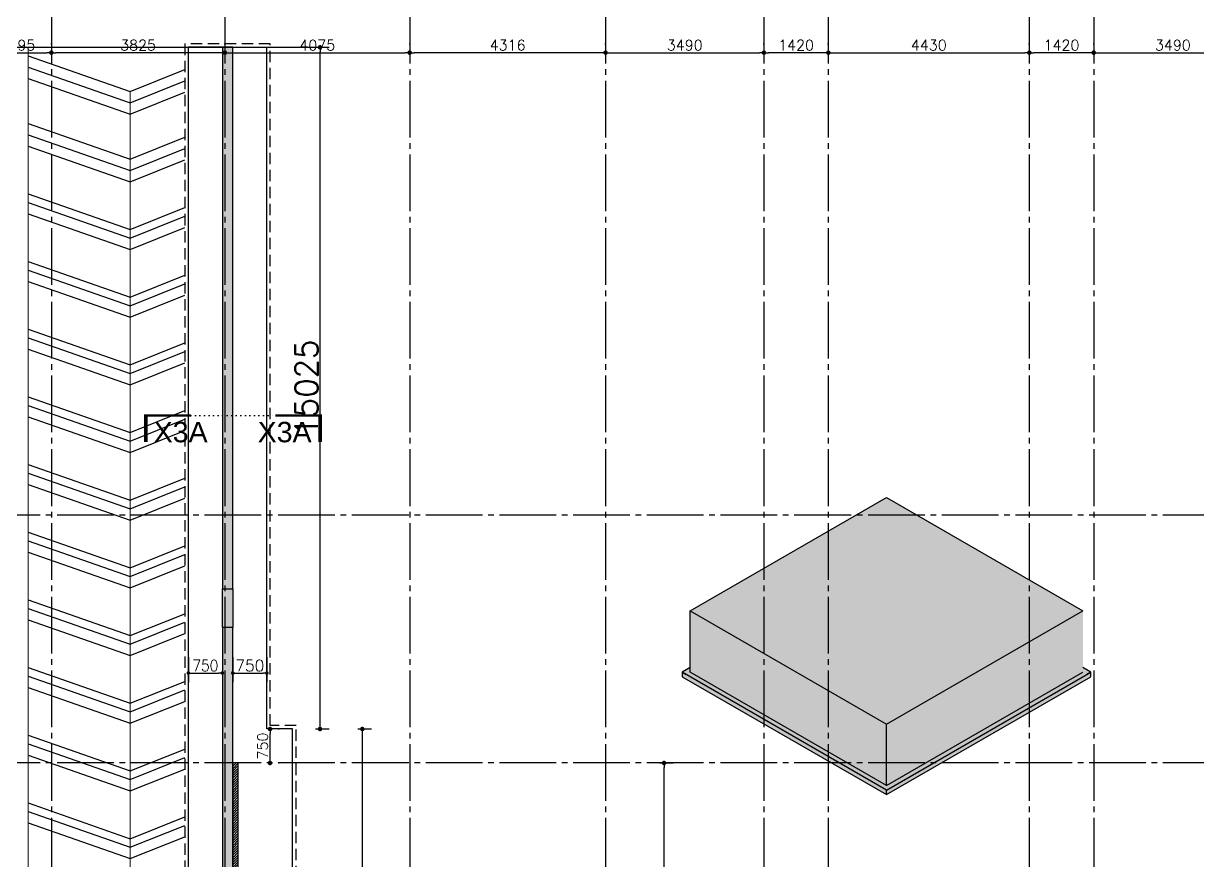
# Model space of a CAD drawing. Extents: x -200722 to 834823, y -494970 to 88783.
# Drawn here: x 232395 to 258273, y 43430 to 61878 of the extents above; entities that cross this region are included whole.
import ezdxf
from ezdxf.enums import TextEntityAlignment as Align

# ---------------------------------------------------------------- set-up
doc = ezdxf.new("R2010")
doc.units = 0
doc.header["$LTSCALE"] = 100
doc.header["$MEASUREMENT"] = 0
doc.header["$PDMODE"] = 34
for name, pattern in [('ACAD_ISO04W100', [30, 24, -3, 0, -3]), ('CL', [3.25, 2.5, -0.25, 0.25, -0.25]), ('DOT', [0.25, 0, -0.25]), ('HIDDEN', [0.375, 0.25, -0.125])]:
    doc.linetypes.add(name, pattern=pattern)
doc.layers.get('0').update_dxf_attribs({"linetype": 'CONTINUOUS'})
doc.layers.get('DEFPOINTS').update_dxf_attribs({"linetype": 'CONTINUOUS'})
for name, color, linetype, lineweight in [('1_COLUMN', 4, 'CONTINUOUS', 5), ('A-BEAM', 4, 'CONTINUOUS', 5), ('HATCH', 252, 'CONTINUOUS', 30)]:
    doc.layers.add(name, color=color, linetype=linetype, lineweight=lineweight)
for name, color, linetype in [('A-Grid', 5, 'ACAD_ISO04W100'), ('A_LEVEL', 3, 'CONTINUOUS'), ('BEAM', 4, 'CONTINUOUS'), ('COL_H', 235, 'CONTINUOUS'), ('DIM', 3, 'CONTINUOUS'), ('F_EXEC', 3, 'HIDDEN'), ('F_FTG1', 11, 'CONTINUOUS'), ('RCCWALL', 6, 'CONTINUOUS'), ('TEXT', 2, 'CONTINUOUS')]:
    doc.layers.add(name, color=color, linetype=linetype)
doc.styles.add('ROMANS', font='romans.shx')
doc.styles.get("Standard").update_dxf_attribs({"font": 'simplex.shx'})
doc.styles.add('TIMES-N', font='arial.ttf')
doc.dimstyles.new('01 S.K', dxfattribs={"dimtxt": 230, "dimasz": 100, "dimexe": 200, "dimexo": 100, "dimgap": 50, "dimtad": 1, "dimdec": 0, "dimzin": 0, "dimdsep": 46, "dimtxsty": 'Standard', "dimblk": 'DOT', "dimcen": 0.09, "dimclrd": 4, "dimclre": 4, "dimclrt": 4, "dimadec": 0, "dimazin": 0, "dimtfac": 1, "dimtdec": 0, "dimtofl": 0, "dimtmove": 0, "dimatfit": 3, "dimfxl": 2, "dimtolj": 1, "dimtzin": 0, "dimarcsym": 1})
doc.dimstyles.new('STANDARD$0', dxfattribs={"dimtxt": 2.5, "dimasz": 2.5, "dimexe": 2, "dimexo": 0.7, "dimgap": 0.9, "dimtad": 1, "dimdec": 0, "dimdsep": 46, "dimtxsty": 'ROMANS', "dimcen": 0.09, "dimclrd": 4, "dimclre": 4, "dimclrt": 3, "dimadec": 0, "dimazin": 0, "dimtfac": 1, "dimtdec": 0, "dimtmove": 0, "dimatfit": 3, "dimfxl": 1, "dimtolj": 1, "dimtzin": 0, "dimarcsym": 0})

# ---------------------------------------------------------------- blocks, each defined once
blk = doc.blocks.new('_DOT')
at = {"color": 0, "linetype": 'ByBlock'}
blk.add_line((-0.5, 0), (-1, 0), dxfattribs=at)
at = {"color": 0, "linetype": 'ByBlock', "const_width": 0.5}
blk.add_lwpolyline([(-0.25, 0, 1), (0.25, 0, 1)], format="xyb", close=True, dxfattribs=at)
blk = doc.blocks.new('*D214')
at = {"layer": 'COL_H', "color": 4, "lineweight": -2, "ltscale": 0.4, "transparency": 16777216}
for p, q in [((255985, 61414), (255985, 61435)), ((259475, 61414), (259475, 61435)), ((256085, 61235), (259375, 61235))]:
    blk.add_line(p, q, dxfattribs=at)
at = {"layer": 'DEFPOINTS', "color": 0, "lineweight": -3, "ltscale": 0.4, "transparency": 16777216}
for p in [(255985, 61235, 3448), (259475, 61235, 3448), (259475, 61235)]:
    blk.add_point(p, dxfattribs=at)
at = {"layer": 'COL_H', "color": 4, "lineweight": -2, "ltscale": 0.4, "transparency": 16777216, "xscale": 100, "yscale": 100, "zscale": 100, "rotation": 180}
blk.add_blockref('_DOT', (255985, 61235), dxfattribs=at)
at = {"layer": 'COL_H', "color": 4, "lineweight": -2, "ltscale": 0.4, "transparency": 16777216, "xscale": 100, "yscale": 100, "zscale": 100}
blk.add_blockref('_DOT', (259475, 61235), dxfattribs=at)
at = {"layer": 'COL_H', "color": 4, "ltscale": 0.4, "transparency": 16777216, "insert": (257730, 61400), "char_height": 230, "attachment_point": 5}
blk.add_mtext('\\A1;3490', dxfattribs=at)
blk = doc.blocks.new('*D215')
at = {"layer": 'COL_H', "color": 4, "lineweight": -2, "ltscale": 0.4, "transparency": 16777216}
for p, q in [((254565, 61414), (254565, 61435)), ((255985, 61414), (255985, 61435)), ((255885, 61235), (254665, 61235))]:
    blk.add_line(p, q, dxfattribs=at)
at = {"layer": 'DEFPOINTS', "color": 0, "lineweight": -3, "ltscale": 0.4, "transparency": 16777216}
for p in [(254565, 61235, 3448), (254565, 61235), (255985, 61235, 3448)]:
    blk.add_point(p, dxfattribs=at)
at = {"layer": 'COL_H', "color": 4, "lineweight": -2, "ltscale": 0.4, "transparency": 16777216, "xscale": 100, "yscale": 100, "zscale": 100, "rotation": 180}
blk.add_blockref('_DOT', (254565, 61235), dxfattribs=at)
at = {"layer": 'COL_H', "color": 4, "lineweight": -2, "ltscale": 0.4, "transparency": 16777216, "xscale": 100, "yscale": 100, "zscale": 100}
blk.add_blockref('_DOT', (255985, 61235), dxfattribs=at)
at = {"layer": 'COL_H', "color": 4, "ltscale": 0.4, "transparency": 16777216, "insert": (255275, 61400), "char_height": 230, "attachment_point": 5}
blk.add_mtext('\\A1;1420', dxfattribs=at)
blk = doc.blocks.new('*D216')
at = {"layer": 'COL_H', "color": 4, "lineweight": -2, "ltscale": 0.4, "transparency": 16777216}
for p, q in [((250135, 61414), (250135, 61435)), ((254565, 61414), (254565, 61435)), ((250235, 61235), (254465, 61235))]:
    blk.add_line(p, q, dxfattribs=at)
at = {"layer": 'DEFPOINTS', "color": 0, "lineweight": -3, "ltscale": 0.4, "transparency": 16777216}
for p in [(250135, 61235, 3448), (254565, 61235, 3448), (254565, 61235)]:
    blk.add_point(p, dxfattribs=at)
at = {"layer": 'COL_H', "color": 4, "lineweight": -2, "ltscale": 0.4, "transparency": 16777216, "xscale": 100, "yscale": 100, "zscale": 100, "rotation": 180}
blk.add_blockref('_DOT', (250135, 61235), dxfattribs=at)
at = {"layer": 'COL_H', "color": 4, "lineweight": -2, "ltscale": 0.4, "transparency": 16777216, "xscale": 100, "yscale": 100, "zscale": 100}
blk.add_blockref('_DOT', (254565, 61235), dxfattribs=at)
at = {"layer": 'COL_H', "color": 4, "ltscale": 0.4, "transparency": 16777216, "insert": (252350, 61400), "char_height": 230, "attachment_point": 5}
blk.add_mtext('\\A1;4430', dxfattribs=at)
blk = doc.blocks.new('*D217')
at = {"layer": 'COL_H', "color": 4, "lineweight": -2, "ltscale": 0.4, "transparency": 16777216}
for p, q in [((248715, 61414), (248715, 61435)), ((250135, 61414), (250135, 61435)), ((250035, 61235), (248815, 61235))]:
    blk.add_line(p, q, dxfattribs=at)
at = {"layer": 'DEFPOINTS', "color": 0, "lineweight": -3, "ltscale": 0.4, "transparency": 16777216}
for p in [(248715, 61235, 3448), (248715, 61235), (250135, 61235, 3448)]:
    blk.add_point(p, dxfattribs=at)
at = {"layer": 'COL_H', "color": 4, "lineweight": -2, "ltscale": 0.4, "transparency": 16777216, "xscale": 100, "yscale": 100, "zscale": 100, "rotation": 180}
blk.add_blockref('_DOT', (248715, 61235), dxfattribs=at)
at = {"layer": 'COL_H', "color": 4, "lineweight": -2, "ltscale": 0.4, "transparency": 16777216, "xscale": 100, "yscale": 100, "zscale": 100}
blk.add_blockref('_DOT', (250135, 61235), dxfattribs=at)
at = {"layer": 'COL_H', "color": 4, "ltscale": 0.4, "transparency": 16777216, "insert": (249425, 61400), "char_height": 230, "attachment_point": 5}
blk.add_mtext('\\A1;1420', dxfattribs=at)
blk = doc.blocks.new('*D218')
at = {"layer": 'COL_H', "color": 4, "lineweight": -2, "ltscale": 0.4, "transparency": 16777216}
for p, q in [((245225, 61414), (245225, 61435)), ((248715, 61414), (248715, 61435)), ((245325, 61235), (248615, 61235))]:
    blk.add_line(p, q, dxfattribs=at)
at = {"layer": 'DEFPOINTS', "color": 0, "lineweight": -3, "ltscale": 0.4, "transparency": 16777216}
for p in [(245225, 61235, 3448), (248715, 61235, 3448), (248715, 61235)]:
    blk.add_point(p, dxfattribs=at)
at = {"layer": 'COL_H', "color": 4, "lineweight": -2, "ltscale": 0.4, "transparency": 16777216, "xscale": 100, "yscale": 100, "zscale": 100, "rotation": 180}
blk.add_blockref('_DOT', (245225, 61235), dxfattribs=at)
at = {"layer": 'COL_H', "color": 4, "lineweight": -2, "ltscale": 0.4, "transparency": 16777216, "xscale": 100, "yscale": 100, "zscale": 100}
blk.add_blockref('_DOT', (248715, 61235), dxfattribs=at)
at = {"layer": 'COL_H', "color": 4, "ltscale": 0.4, "transparency": 16777216, "insert": (246970, 61400), "char_height": 230, "attachment_point": 5}
blk.add_mtext('\\A1;3490', dxfattribs=at)
blk = doc.blocks.new('*D219')
at = {"layer": 'COL_H', "color": 4, "lineweight": -2, "ltscale": 0.4, "transparency": 16777216}
for p, q in [((240909, 61414), (240909, 61435)), ((245225, 61414), (245225, 61435)), ((245125, 61235), (241009, 61235))]:
    blk.add_line(p, q, dxfattribs=at)
at = {"layer": 'DEFPOINTS', "color": 0, "lineweight": -3, "ltscale": 0.4, "transparency": 16777216}
for p in [(240909, 61235, 3448), (240909, 61235), (245225, 61235, 3448)]:
    blk.add_point(p, dxfattribs=at)
at = {"layer": 'COL_H', "color": 4, "lineweight": -2, "ltscale": 0.4, "transparency": 16777216, "xscale": 100, "yscale": 100, "zscale": 100, "rotation": 180}
blk.add_blockref('_DOT', (240909, 61235), dxfattribs=at)
at = {"layer": 'COL_H', "color": 4, "lineweight": -2, "ltscale": 0.4, "transparency": 16777216, "xscale": 100, "yscale": 100, "zscale": 100}
blk.add_blockref('_DOT', (245225, 61235), dxfattribs=at)
at = {"layer": 'COL_H', "color": 4, "ltscale": 0.4, "transparency": 16777216, "insert": (243067, 61400), "char_height": 230, "attachment_point": 5}
blk.add_mtext('\\A1;4316', dxfattribs=at)
blk = doc.blocks.new('*D220')
at = {"layer": 'COL_H', "color": 4, "lineweight": -2, "ltscale": 0.4, "transparency": 16777216}
for p, q in [((236834, 61414), (236834, 61435)), ((240909, 61414), (240909, 61435)), ((236934, 61235), (240809, 61235))]:
    blk.add_line(p, q, dxfattribs=at)
at = {"layer": 'DEFPOINTS', "color": 0, "lineweight": -3, "ltscale": 0.4, "transparency": 16777216}
for p in [(236834, 61235, 3448), (240909, 61235, 3448), (240909, 61235)]:
    blk.add_point(p, dxfattribs=at)
at = {"layer": 'COL_H', "color": 4, "lineweight": -2, "ltscale": 0.4, "transparency": 16777216, "xscale": 100, "yscale": 100, "zscale": 100, "rotation": 180}
blk.add_blockref('_DOT', (236834, 61235), dxfattribs=at)
at = {"layer": 'COL_H', "color": 4, "lineweight": -2, "ltscale": 0.4, "transparency": 16777216, "xscale": 100, "yscale": 100, "zscale": 100}
blk.add_blockref('_DOT', (240909, 61235), dxfattribs=at)
at = {"layer": 'COL_H', "color": 4, "ltscale": 0.4, "transparency": 16777216, "insert": (238871, 61400), "char_height": 230, "attachment_point": 5}
blk.add_mtext('\\A1;4075', dxfattribs=at)
blk = doc.blocks.new('*D221')
at = {"layer": 'COL_H', "color": 4, "lineweight": -2, "ltscale": 0.4, "transparency": 16777216}
for p, q in [((233010, 61414), (233010, 61435)), ((236834, 61414), (236834, 61435)), ((236734, 61235), (233110, 61235))]:
    blk.add_line(p, q, dxfattribs=at)
at = {"layer": 'DEFPOINTS', "color": 0, "lineweight": -3, "ltscale": 0.4, "transparency": 16777216}
for p in [(233010, 61235, 3448), (233010, 61235), (236834, 61235, 3448)]:
    blk.add_point(p, dxfattribs=at)
at = {"layer": 'COL_H', "color": 4, "lineweight": -2, "ltscale": 0.4, "transparency": 16777216, "xscale": 100, "yscale": 100, "zscale": 100, "rotation": 180}
blk.add_blockref('_DOT', (233010, 61235), dxfattribs=at)
at = {"layer": 'COL_H', "color": 4, "lineweight": -2, "ltscale": 0.4, "transparency": 16777216, "xscale": 100, "yscale": 100, "zscale": 100}
blk.add_blockref('_DOT', (236834, 61235), dxfattribs=at)
at = {"layer": 'COL_H', "color": 4, "ltscale": 0.4, "transparency": 16777216, "insert": (234922, 61400), "char_height": 230, "attachment_point": 5}
blk.add_mtext('\\A1;3825', dxfattribs=at)
blk = doc.blocks.new('*D222')
at = {"layer": 'COL_H', "color": 4, "lineweight": -2, "ltscale": 0.4, "transparency": 16777216}
for p, q in [((231514, 61414), (231514, 61435)), ((233010, 61414), (233010, 61435)), ((231614, 61235), (232910, 61235))]:
    blk.add_line(p, q, dxfattribs=at)
at = {"layer": 'DEFPOINTS', "color": 0, "lineweight": -3, "ltscale": 0.4, "transparency": 16777216}
for p in [(231514, 61235, 3448), (233010, 61235, 3448), (233010, 61235)]:
    blk.add_point(p, dxfattribs=at)
at = {"layer": 'COL_H', "color": 4, "lineweight": -2, "ltscale": 0.4, "transparency": 16777216, "xscale": 100, "yscale": 100, "zscale": 100, "rotation": 180}
blk.add_blockref('_DOT', (231514, 61235), dxfattribs=at)
at = {"layer": 'COL_H', "color": 4, "lineweight": -2, "ltscale": 0.4, "transparency": 16777216, "xscale": 100, "yscale": 100, "zscale": 100}
blk.add_blockref('_DOT', (233010, 61235), dxfattribs=at)
at = {"layer": 'COL_H', "color": 4, "ltscale": 0.4, "transparency": 16777216, "insert": (232262, 61400), "char_height": 230, "attachment_point": 5}
blk.add_mtext('\\A1;1495', dxfattribs=at)
blk = doc.blocks.new('DOT')
at = {"color": 0, "linetype": 'ByBlock'}
blk.add_line((-0.5, 0), (-1, 0), dxfattribs=at)
at = {"color": 0, "linetype": 'ByBlock', "const_width": 0.5}
blk.add_lwpolyline([(-0.25, 0, 1), (0.25, 0, 1)], format="xyb", close=True, dxfattribs=at)
blk = doc.blocks.new('*D1059')
at = {"layer": 'BEAM', "color": 0, "lineweight": -2, "transparency": 16777216}
for p, q in [((237009, 47913), (237009, 47362)), ((237759, 47913), (237759, 47362)), ((237089, 47562), (237679, 47562))]:
    blk.add_line(p, q, dxfattribs=at)
at = {"layer": 'DEFPOINTS', "color": 0, "lineweight": -3, "transparency": 16777216}
for p in [(237009, 48033, 7447), (237759, 48033, 7447), (237759, 47562)]:
    blk.add_point(p, dxfattribs=at)
at = {"layer": 'BEAM', "color": 0, "lineweight": -2, "transparency": 16777216, "xscale": 80, "yscale": 80, "zscale": 80, "rotation": 180}
blk.add_blockref('DOT', (237009, 47562), dxfattribs=at)
at = {"layer": 'BEAM', "color": 0, "lineweight": -2, "transparency": 16777216, "xscale": 80, "yscale": 80, "zscale": 80}
blk.add_blockref('DOT', (237759, 47562), dxfattribs=at)
at = {"layer": 'BEAM', "color": 0, "transparency": 16777216, "insert": (237384, 47726), "char_height": 248, "attachment_point": 5}
blk.add_mtext('\\A1;750', dxfattribs=at)
blk = doc.blocks.new('*D1060')
at = {"layer": 'BEAM', "color": 0, "lineweight": -2, "transparency": 16777216}
for p, q in [((236029, 47913), (236029, 47362)), ((236779, 47913), (236779, 47362)), ((236109, 47562), (236699, 47562))]:
    blk.add_line(p, q, dxfattribs=at)
at = {"layer": 'DEFPOINTS', "color": 0, "lineweight": -3, "transparency": 16777216}
for p in [(236029, 48033, 7447), (236779, 48033, 7447), (236779, 47562)]:
    blk.add_point(p, dxfattribs=at)
at = {"layer": 'BEAM', "color": 0, "lineweight": -2, "transparency": 16777216, "xscale": 80, "yscale": 80, "zscale": 80, "rotation": 180}
blk.add_blockref('DOT', (236029, 47562), dxfattribs=at)
at = {"layer": 'BEAM', "color": 0, "lineweight": -2, "transparency": 16777216, "xscale": 80, "yscale": 80, "zscale": 80}
blk.add_blockref('DOT', (236779, 47562), dxfattribs=at)
at = {"layer": 'BEAM', "color": 0, "transparency": 16777216, "insert": (236404, 47726), "char_height": 248, "attachment_point": 5}
blk.add_mtext('\\A1;{\\W0.9;750}', dxfattribs=at)
blk = doc.blocks.new('*D1970')
at = {"color": 4, "lineweight": -2, "ltscale": 0.4, "transparency": 16777216}
for p, q in [((238002, 46329), (238031, 46329)), ((237831, 45679), (237831, 46229)), ((238016, 45579), (238031, 45579))]:
    blk.add_line(p, q, dxfattribs=at)
at = {"layer": 'DEFPOINTS', "color": 0, "lineweight": -3, "ltscale": 0.4, "transparency": 16777216}
for p in [(237457, 46329, 3999), (237831, 46329), (237457, 45579, 7447)]:
    blk.add_point(p, dxfattribs=at)
at = {"color": 4, "lineweight": -2, "ltscale": 0.4, "transparency": 16777216, "xscale": 100, "yscale": 100, "zscale": 100}
for p, rotation in [((237831, 46329), 90), ((237831, 45579), 270)]:
    blk.add_blockref('_DOT', p, dxfattribs=dict(at, rotation=rotation))
at = {"color": 4, "lineweight": -3, "ltscale": 0.4, "transparency": 16777216, "insert": (237666, 45954), "char_height": 230, "attachment_point": 5, "rotation": 90}
blk.add_mtext('\\A1;750', dxfattribs=at)
blk = doc.blocks.new('*D2987')
at = {"color": 4, "lineweight": -2, "ltscale": 0.4, "transparency": 16777216}
for p, q in [((238832, 61354), (239132, 61354)), ((238932, 46429), (238932, 61254)), ((238832, 46329), (239132, 46329))]:
    blk.add_line(p, q, dxfattribs=at)
at = {"layer": 'DEFPOINTS', "color": 0, "lineweight": -3, "ltscale": 0.4, "transparency": 16777216}
for p in [(237659, 61354), (238932, 61354), (238329, 46329)]:
    blk.add_point(p, dxfattribs=at)
at = {"color": 4, "lineweight": -2, "ltscale": 0.4, "transparency": 16777216, "xscale": 100, "yscale": 100, "zscale": 100}
for p, rotation in [((238932, 61354), 90), ((238932, 46329), 270)]:
    blk.add_blockref('_DOT', p, dxfattribs=dict(at, rotation=rotation))
at = {"color": 4, "lineweight": -3, "ltscale": 0.4, "transparency": 16777216, "insert": (238632, 53842), "char_height": 500, "attachment_point": 5, "rotation": 90}
blk.add_mtext('\\A1;15025', dxfattribs=at)
blk = doc.blocks.new('*D2988')
at = {"color": 4, "lineweight": -2, "ltscale": 0.4, "transparency": 16777216}
for p, q in [((239764, 46329), (240064, 46329)), ((239864, 46229), (239864, 26176)), ((239764, 26076), (240064, 26076))]:
    blk.add_line(p, q, dxfattribs=at)
at = {"layer": 'DEFPOINTS', "color": 0, "lineweight": -3, "ltscale": 0.4, "transparency": 16777216}
for p in [(238329, 46329), (236659, 26076), (239864, 26076)]:
    blk.add_point(p, dxfattribs=at)
at = {"color": 4, "lineweight": -2, "ltscale": 0.4, "transparency": 16777216, "xscale": 100, "yscale": 100, "zscale": 100}
for p, rotation in [((239864, 46329), 90), ((239864, 26076), 270)]:
    blk.add_blockref('_DOT', p, dxfattribs=dict(at, rotation=rotation))
at = {"color": 4, "lineweight": -3, "ltscale": 0.4, "transparency": 16777216, "insert": (239564, 36202), "char_height": 500, "attachment_point": 5, "rotation": 90}
blk.add_mtext('\\A1;20253', dxfattribs=at)
blk = doc.blocks.new('*D2990')
at = {"color": 4, "lineweight": -2, "ltscale": 0.4, "transparency": 16777216}
for p, q in [((246416, 45579), (246716, 45579)), ((246516, 25089), (246516, 45479)), ((246416, 24989), (246716, 24989))]:
    blk.add_line(p, q, dxfattribs=at)
at = {"layer": 'DEFPOINTS', "color": 0, "lineweight": -3, "ltscale": 0.4, "transparency": 16777216}
for p in [(237129, 45579), (246516, 45579), (237286, 24989)]:
    blk.add_point(p, dxfattribs=at)
at = {"color": 4, "lineweight": -2, "ltscale": 0.4, "transparency": 16777216, "xscale": 100, "yscale": 100, "zscale": 100}
for p, rotation in [((246516, 45579), 90), ((246516, 24989), 270)]:
    blk.add_blockref('_DOT', p, dxfattribs=dict(at, rotation=rotation))
at = {"color": 4, "lineweight": -3, "ltscale": 0.4, "transparency": 16777216, "insert": (246216, 35284), "char_height": 500, "attachment_point": 5, "rotation": 90}
blk.add_mtext('\\A1;20590', dxfattribs=at)

msp = doc.modelspace()

# ---------------------------------------------------------------- hatches: boundary and pattern name
at = {"lineweight": -3, "ltscale": 0.4}
h = msp.add_hatch(color=9, dxfattribs=at)
h.dxf.hatch_style = 1
h.paths.add_polyline_path([(247087, 48931.4), (251417.1, 46431.4), (255747.2, 48931.4), (251417.1, 51431.4)])
h.paths.add_polyline_path([(247087, 48931.4), (251417.1, 46431.4), (251417.1, 45081.4), (247087, 47581.4)])
h.paths.add_polyline_path([(251417.1, 45081.4), (251417.1, 46431.4), (255747.2, 48931.4), (255747.2, 47581.4)])
h = msp.add_hatch(color=251, dxfattribs=at)
h.dxf.hatch_style = 1
h.paths.add_polyline_path([(246913.8, 47581.4), (251417.1, 44981.4), (255920.5, 47581.4), (255747.2, 47681.4), (255747.2, 47581.4), (251417.1, 45081.4), (247087, 47581.4), (247087, 47681.4)])
h = msp.add_hatch(color=251, dxfattribs=at)
h.dxf.hatch_style = 1
h.paths.add_polyline_path([(246913.8, 47581.4), (251417.1, 44981.4), (251417.1, 44881.4), (246913.8, 47481.4)])
h = msp.add_hatch(color=251, dxfattribs=at)
h.dxf.hatch_style = 1
h.paths.add_polyline_path([(251417.1, 44881.4), (251417.1, 44981.4), (255920.5, 47581.4), (255920.5, 47481.4)])
at = {"layer": 'DIM', "ltscale": 0.4, "true_color": 0x000000}
h = msp.add_hatch(dxfattribs=at)
h.set_pattern_fill('ANSI31', color=18, scale=300, style=0)
h.paths.add_polyline_path([(237128.6, 45579), (237008.6, 45579), (237008.6, 24989.4), (237128.6, 24989.4)])
at = {"layer": 'HATCH', "lineweight": -3, "ltscale": 0.4, "true_color": 0x000000}
for points in [[(236778.6, 49414.5), (237008.6, 49414.5), (237008.6, 61354.3), (236778.6, 61354.3)], [(236778.6, 37742.1), (237008.6, 37742.1), (237008.6, 48564.5), (236778.6, 48564.5)]]:
    msp.add_hatch(color=18, dxfattribs=at).paths.add_polyline_path(points)
at = {"layer": 'HATCH', "ltscale": 0.4, "true_color": 0x000000}
msp.add_hatch(color=18, dxfattribs=at).paths.add_polyline_path([(237008.6, 48564.5), (236778.6, 48564.5), (236778.6, 49414.5), (237008.6, 49414.5)])

# ---------------------------------------------------------------- linework, layer by layer
at = {"color": 1, "lineweight": -3, "ltscale": 0.4}
msp.add_line((227775.6, 61354.3, 7446.6), (238982, 61354.3, 7446.6), dxfattribs=at)
at = {"color": 1, "linetype": 'DOT', "ltscale": 4}
msp.add_line((236084.3, 53237.4, 7446.6), (237943, 53237.4, 7446.6), dxfattribs=at)
at = {"color": 5, "lineweight": -3, "ltscale": 0.4}
for p, q in [((247087, 48931.4, 7446.6), (251417.1, 51431.4, 7446.6)), ((251417.1, 51431.4, 7446.6), (255747.2, 48931.4, 7446.6)), ((247087, 47581.4, 7446.6), (247087, 48931.4, 7446.6)), ((247087, 48931.4, 7446.6), (251417.1, 46431.4, 7446.6)), ((251417.1, 46431.4, 7446.6), (255747.2, 48931.4, 7446.6)), ((251417.1, 45081.4, 7446.6), (247087, 47581.4, 7446.6)), ((251417.1, 45081.4, 7446.6), (255747.2, 47581.4, 7446.6)), ((251417.1, 45081.4, 7446.6), (251417.1, 46431.4, 7446.6))]:
    msp.add_line(p, q, dxfattribs=at)
at = {"color": 18, "lineweight": -3, "ltscale": 0.4, "true_color": 0x000000}
for p, q in [((247087, 47681.4, 7446.6), (246913.8, 47581.4, 7446.6)), ((255920.5, 47581.4, 7446.6), (255747.2, 47681.4, 7446.6)), ((251417.1, 44981.4, 7446.6), (246913.8, 47581.4, 7446.6)), ((246913.8, 47581.4, 7446.6), (246913.8, 47481.4, 7446.6)), ((246913.8, 47581.4, 7446.6), (247000.4, 47531.4, 7446.6)), ((246913.8, 47481.4, 7446.6), (251417.1, 44881.4, 7446.6)), ((251417.1, 44981.4, 7446.6), (255920.5, 47581.4, 7446.6)), ((251417.1, 44881.4, 7446.6), (255920.5, 47481.4, 7446.6)), ((255920.5, 47581.4, 7446.6), (255833.9, 47531.4, 7446.6)), ((255920.5, 47481.4, 7446.6), (255920.5, 47581.4, 7446.6)), ((251417.1, 44981.4, 7446.6), (251330.5, 45031.4, 7446.6)), ((251417.1, 44981.4, 7446.6), (251503.7, 45031.4, 7446.6)), ((251417.1, 44881.4, 7446.6), (251417.1, 44981.4, 7446.6))]:
    msp.add_line(p, q, dxfattribs=at)
at = {"layer": '1_COLUMN', "color": 4, "linetype": 'ByBlock', "ltscale": 100}
msp.add_line((232495.4, 22369.1, 3998.7), (232495.4, 61354.3, 3179.9), dxfattribs=at)
at = {"layer": 'A-BEAM', "color": 18, "linetype": 'Continuous', "ltscale": 500, "true_color": 0x000000}
msp.add_line((234743.8, 60381.6, 3285.1), (234743.8, 23092.3, 7367.4), dxfattribs=at)
at = {"layer": 'A-Grid', "color": 8, "linetype": 'CL', "ltscale": 5}
for p, q in [((327010.7, 51039.9, 7997.4), (224519.6, 51039.9, 7997.4)), ((327010.7, 45579, 7446.6), (224519.6, 45579, 7446.6))]:
    msp.add_line(p, q, dxfattribs=at)
at = {"layer": 'A-Grid', "color": 8, "linetype": 'CL', "ltscale": 5, "elevation": 7446.6}
for points in [[(233009.6, 62242.9), (233009.6, -9708.8)], [(236833.6, 62242.9), (236833.6, -9708.8)], [(240908.6, 62242.9), (240908.6, -9708.8)], [(245224.6, 62242.9), (245224.6, -9708.8)], [(248714.6, 62242.9), (248714.6, -9708.8)], [(250134.6, 62242.9), (250134.6, -9708.8)], [(254564.6, 62242.9), (254564.6, -9708.8)], [(255984.6, 62242.9), (255984.6, -9708.8)]]:
    msp.add_lwpolyline(points, dxfattribs=at)
at = {"layer": 'A_LEVEL', "color": 18, "ltscale": 0.4, "true_color": 0x000000}
msp.add_line((228755.6, 61354.3, 6627.9), (236028.6, 61354.3, 7489.8), dxfattribs=at)
at = {"layer": 'DIM', "color": 1, "elevation": 7446.6}
for points in [[(235095.2, 52654.3, 80, 80, 0), (235095.2, 53237.4, 50, 50, 0), (236084.3, 53237.4, 50, 50, 0)], [(238932.1, 52654.3, 80, 80, 0), (238932.1, 53237.4, 50, 50, 0), (237943, 53237.4, 50, 50, 0)]]:
    msp.add_lwpolyline(points, format="xyseb", dxfattribs=at)
at = {"layer": 'F_EXEC', "color": 18, "ltscale": 10, "true_color": 0x000000}
for p, q in [((237833.6, 61429.3, 6627.9), (235953.6, 61429.3, 6627.9)), ((235953.6, 61429.3, 6627.9), (235953.6, 25664.4, 7446.6)), ((237833.6, 46404, 7446.6), (237833.6, 61429.3, 6627.9)), ((238403.6, 46404, 7446.6), (237833.6, 46404, 7446.6)), ((238403.6, 25814.4, 7446.6), (238403.6, 46404, 7446.6))]:
    msp.add_line(p, q, dxfattribs=at)
at = {"layer": 'F_FTG1', "color": 18, "ltscale": 0.4, "true_color": 0x000000}
for p, q in [((236778.6, 61354.3, 3179.9), (236028.6, 61354.3, 7489.8)), ((236028.6, 61354.3, 6627.9), (236028.6, 25739.4, 7446.6)), ((237008.6, 61354.3, 6627.9), (237758.6, 61354.3, 6627.9)), ((237758.6, 46329, 7446.6), (237758.6, 61354.3, 6627.9)), ((238328.6, 46329, 7446.6), (237758.6, 46329, 7446.6)), ((238328.6, 25739.4, 7446.6), (238328.6, 46329, 7446.6))]:
    msp.add_line(p, q, dxfattribs=at)
at = {"layer": 'HATCH', "color": 252, "linetype": 'HIDDEN', "ltscale": 500}
for points, elevation in [([(232495.4, 61168.3), (234743.8, 60381.6), (235953.6, 60865.1)], 3808), ([(232495.4, 60917.8), (234743.8, 60131.1), (235953.6, 60614.6)], 3835.4), ([(232495.4, 60667.3), (234743.8, 59880.6), (235953.6, 60364.1)], 3835.4), ([(232495.4, 59676.5), (234743.8, 58889.8), (235953.6, 59373.3)], 3971.3), ([(232495.4, 59426), (234743.8, 58639.3), (235953.6, 59122.8)], 3998.7), ([(232495.4, 59175.5), (234743.8, 58388.8), (235953.6, 58872.3)], 3998.7), ([(232495.4, 58123.9), (234743.8, 57337.2), (235953.6, 57820.7)], 3998.7), ([(232495.4, 57934.2), (234743.8, 57147.5), (235953.6, 57631)], 3998.7), ([(232495.4, 57683.7), (234743.8, 56897), (235953.6, 57380.5)], 3998.7), ([(232495.4, 56632.2), (234743.8, 55845.4), (235953.6, 56329)], 3998.7), ([(232495.4, 56442.4), (234743.8, 55655.7), (235953.6, 56139.3)], 3998.7), ([(232495.4, 56192), (234743.8, 55405.2), (235953.6, 55888.8)], 3998.7), ([(232495.4, 55140.4), (234743.8, 54353.6), (235953.6, 54837.2)], 3998.7), ([(232495.4, 54950.7), (234743.8, 54163.9), (235953.6, 54647.5)], 3998.7), ([(232495.4, 54700.2), (234743.8, 53913.4), (235953.6, 54397)], 3998.7), ([(232495.4, 53648.6), (234743.8, 52861.9), (235953.6, 53345.4)], 3998.7), ([(232495.4, 53458.9), (234743.8, 52672.2), (235953.6, 53155.7)], 3998.7), ([(232495.4, 53208.4), (234743.8, 52421.7), (235953.6, 52905.2)], 3998.7), ([(232495.4, 52156.8), (234743.8, 51370.1), (235953.6, 51853.6)], 3998.7), ([(232495.4, 51967.1), (234743.8, 51180.4), (235953.6, 51663.9)], 3998.7), ([(232495.4, 51716.6), (234743.8, 50929.9), (235953.6, 51413.4)], 3998.7), ([(232495.4, 50665), (234743.8, 49878.3), (235953.6, 50361.8)], 3998.7), ([(232495.4, 50475.3), (234743.8, 49688.6), (235953.6, 50172.1)], 3998.7), ([(232495.4, 50224.8), (234743.8, 49438.1), (235953.6, 49921.6)], 3998.7), ([(232495.4, 49173.2), (234743.8, 48386.5), (235953.6, 48870)], 3998.7), ([(232495.4, 48983.5), (234743.8, 48196.8), (235953.6, 48680.3)], 3998.7), ([(232495.4, 48733), (234743.8, 47946.3), (235953.6, 48429.8)], 3998.7), ([(232495.4, 47681.5), (234743.8, 46894.7), (235953.6, 47378.3)], 3998.7), ([(232495.4, 47491.7), (234743.8, 46705), (235953.6, 47188.6)], 3998.7), ([(232495.4, 47241.3), (234743.8, 46454.5), (235953.6, 46938.1)], 3998.7), ([(232495.4, 46189.7), (234743.8, 45402.9), (235953.6, 45886.5)], 3998.7), ([(232495.4, 46000), (234743.8, 45213.2), (235953.6, 45696.8)], 3998.7), ([(232495.4, 45749.5), (234743.8, 44962.7), (235953.6, 45446.3)], 3998.7), ([(232495.4, 44697.9), (234743.8, 43911.2), (235953.6, 44394.7)], 3998.7), ([(232495.4, 44508.2), (234743.8, 43721.5), (235953.6, 44205)], 3998.7), ([(232495.4, 44257.7), (234743.8, 43471), (235953.6, 43954.5)], 3998.7)]:
    msp.add_lwpolyline(points, dxfattribs=dict(at, elevation=elevation))
at = {"layer": 'RCCWALL', "color": 42, "ltscale": 0.4, "elevation": 3998.7}
for points in [[(236778.6, 49414.5), (237008.6, 49414.5), (237008.6, 61354.3), (236778.6, 61354.3)], [(236778.6, 37742.1), (237008.6, 37742.1), (237008.6, 48564.5), (236778.6, 48564.5)]]:
    msp.add_lwpolyline(points, close=True, dxfattribs=at)
msp.add_lwpolyline([(237008.6, 48564.5), (236778.6, 48564.5), (236778.6, 49414.5), (237008.6, 49414.5), (237008.6, 48564.5)], dxfattribs=at)
at = {"layer": 'RCCWALL', "color": 1, "ltscale": 0.4, "elevation": 7446.6}
msp.add_lwpolyline([(237128.6, 45579), (237008.6, 45579), (237008.6, 24989.4), (237128.6, 24989.4)], close=True, dxfattribs=at)

# ---------------------------------------------------------------- texts
at = {"layer": 'TEXT', "color": 18, "true_color": 0x000000, "style": 'TIMES-N'}
for p in [(235265.9, 52873.1, 7446.6), (237557.2, 52873.1, 7446.6)]:
    msp.add_text('X3A', height=450, dxfattribs=at).set_placement(p, align=Align.MIDDLE_LEFT)

# ---------------------------------------------------------------- dimensions: what is measured, and where the dimension line sits
at = {"color": 5, "lineweight": -3, "ltscale": 0.4}
for base, p1, p2, picture, middle in [((238932.1, 61354.3), (238328.6, 46329, 7446.6), (237658.7, 61354.3, 6627.9), '*D2987', (238632.1, 53841.6)), ((239863.8, 26075.8), (238328.6, 46329), (236658.6, 26075.8, 7446.6), '*D2988', (239563.8, 36202.4)), ((246516.4, 45579), (237286, 24989.4, 7446.6), (237128.6, 45579, 7446.6), '*D2990', (246216.4, 35284.2))]:
    dim = msp.add_linear_dim(base=base, p1=p1, p2=p2, angle=90, dimstyle='01 S.K', override={"dimtxt": 500, "dimfxl": 100, "dimfxlon": 1}, dxfattribs=at)
    dim.commit()
    dim.dimension.update_dxf_attribs({"geometry": picture, "text_midpoint": middle})
at = {"color": 1, "lineweight": -3, "ltscale": 0.4}
dim = msp.add_linear_dim(base=(237831, 46329), p1=(237456.7, 45579, 7446.6), p2=(237456.7, 46329, 3998.7), angle=90, dimstyle='01 S.K', override={"dimfxl": 0.1875, "dimfxlon": 1}, dxfattribs=at)
dim.commit()
dim.dimension.update_dxf_attribs({"geometry": '*D1970', "text_midpoint": (237666, 45954)})
at = {"layer": 'BEAM', "color": 18, "true_color": 0x000000}
dim = msp.add_linear_dim(base=(236778.6, 47562.3), p1=(236028.6, 48033.1, 7446.6), p2=(236778.6, 48033.1, 7446.6), angle=180, text='{\\W0.9;<>}', dimstyle='STANDARD$0', override={"dimscale": 8, "dimtxt": 31, "dimasz": 10, "dimexe": 25, "dimexo": 15, "dimgap": 5, "dimzin": 3, "dimtxsty": 'Standard', "dimblk": 'DOT', "dimcen": 3, "dimdle": 1, "dimclrd": 0, "dimclre": 0, "dimclrt": 0, "dimtmove": 2, "dimldrblk": 'DOT', "dimtzin": 3}, dxfattribs=at)
dim.commit()
dim.dimension.update_dxf_attribs({"geometry": '*D1060', "text_midpoint": (236403.6, 47726.3)})
dim = msp.add_linear_dim(base=(237758.6, 47562.3, 3998.7), p1=(237008.6, 48033.1, 11445.3), p2=(237758.6, 48033.1, 11445.3), angle=180, dimstyle='STANDARD$0', override={"dimscale": 8, "dimtxt": 31, "dimasz": 10, "dimexe": 25, "dimexo": 15, "dimgap": 5, "dimzin": 3, "dimtxsty": 'Standard', "dimblk": 'DOT', "dimcen": 3, "dimdle": 1, "dimclrd": 0, "dimclre": 0, "dimclrt": 0, "dimtmove": 2, "dimldrblk": 'DOT', "dimtzin": 3}, dxfattribs=at)
dim.commit()
dim.dimension.update_dxf_attribs({"geometry": '*D1059', "text_midpoint": (237383.6, 47726.3, 3998.7)})
at = {"layer": 'COL_H', "color": 18, "ltscale": 0.4, "true_color": 0x000000}
dim = msp.add_linear_dim(base=(233009.6, 61235.3, 3998.7), p1=(231513.6, 61235.3, 7446.6), p2=(233009.6, 61235.3, 7446.6), angle=180, text='1495', dimstyle='01 S.K', override={"dimfxl": 175, "dimfxlon": 1}, dxfattribs=at)
dim.commit()
dim.dimension.update_dxf_attribs({"geometry": '*D222', "text_midpoint": (232261.6, 61400.3, 3998.7)})
dim = msp.add_linear_dim(base=(233009.6, 61235.3, 3998.7), p1=(236833.6, 61235.3, 7446.6), p2=(233009.6, 61235.3, 7446.6), text='3825', dimstyle='01 S.K', override={"dimfxl": 175, "dimfxlon": 1}, dxfattribs=at)
dim.commit()
dim.dimension.update_dxf_attribs({"geometry": '*D221', "text_midpoint": (234921.6, 61400.3, 3998.7)})
for base, p1, p2, picture, middle in [((240908.6, 61235.3, 3998.7), (236833.6, 61235.3, 7446.6), (240908.6, 61235.3, 7446.6), '*D220', (238871.1, 61400.3, 3998.7)), ((248714.6, 61235.3, 3998.7), (245224.6, 61235.3, 7446.6), (248714.6, 61235.3, 7446.6), '*D218', (246969.6, 61400.3, 3998.7)), ((254564.6, 61235.3, 3998.7), (250134.6, 61235.3, 7446.6), (254564.6, 61235.3, 7446.6), '*D216', (252349.6, 61400.3, 3998.7)), ((259474.6, 61235.3, 3998.7), (255984.6, 61235.3, 7446.6), (259474.6, 61235.3, 7446.6), '*D214', (257729.6, 61400.3, 3998.7))]:
    dim = msp.add_linear_dim(base=base, p1=p1, p2=p2, angle=180, dimstyle='01 S.K', override={"dimfxl": 175, "dimfxlon": 1}, dxfattribs=at)
    dim.commit()
    dim.dimension.update_dxf_attribs({"geometry": picture, "text_midpoint": middle})
for base, p1, p2, picture, middle in [((240908.6, 61235.3, 3998.7), (245224.6, 61235.3, 7446.6), (240908.6, 61235.3, 7446.6), '*D219', (243066.6, 61400.3, 3998.7)), ((248714.6, 61235.3, 3998.7), (250134.6, 61235.3, 7446.6), (248714.6, 61235.3, 7446.6), '*D217', (249424.6, 61400.3, 3998.7)), ((254564.6, 61235.3, 3998.7), (255984.6, 61235.3, 7446.6), (254564.6, 61235.3, 7446.6), '*D215', (255274.6, 61400.3, 3998.7))]:
    dim = msp.add_linear_dim(base=base, p1=p1, p2=p2, dimstyle='01 S.K', override={"dimfxl": 175, "dimfxlon": 1}, dxfattribs=at)
    dim.commit()
    dim.dimension.update_dxf_attribs({"geometry": picture, "text_midpoint": middle})

doc.saveas('drawing.dxf')
